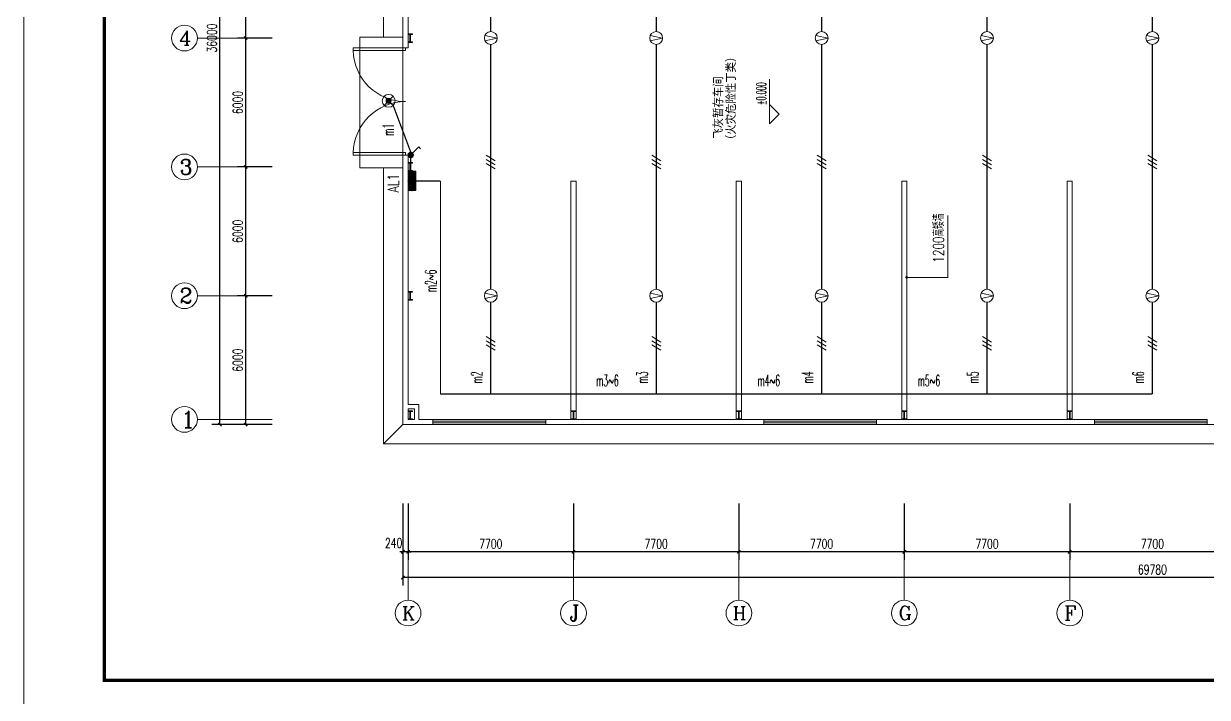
# Model space of a CAD drawing. Header units: inches. Extents: x -3272461 to -2504170, y 403793 to 1071042.
# Drawn here: x -2761444 to -2706341, y 711843 to 743214 of the extents above; entities that cross this region are included whole.
import ezdxf
from ezdxf.enums import TextEntityAlignment as Align

# ---------------------------------------------------------------- set-up
doc = ezdxf.new("R2010")
doc.units = ezdxf.units.IN
doc.header["$LTSCALE"] = 1000
doc.header["$MEASUREMENT"] = 0
doc.header["$PDSIZE"] = -5
doc.layers.get('0').update_dxf_attribs({"lineweight": 18})
for name, color, linetype, lineweight in [('AXIS', 30, 'Continuous', 18), ('DIM-照明', 7, 'Continuous', 18), ('EQUIP-照明', 3, 'Continuous', 18), ('EQUIP-箱柜', 3, 'Continuous', 18), ('jc', 8, 'Continuous', 18), ('PUB_TITLE', 153, 'Continuous', 18), ('TEL_TEXT', 7, 'Continuous', 18), ('WIRE-照明', 1, 'Continuous', 18)]:
    doc.layers.add(name, color=color, linetype=linetype, lineweight=lineweight)
doc.styles.add('_TCH_AXIS', font='complex.shx', dxfattribs={"bigfont": 'gbcbig.shx'})
doc.styles.add('_TCH_DIM', font='simplex.shx', dxfattribs={"width": 0.7, "bigfont": 'gbcbig.shx'})
doc.styles.add('_TCH_DIM_T3', font='simplex.shx', dxfattribs={"width": 0.705882, "bigfont": 'gbcbig.shx'})
doc.styles.add('_TCH_LABEL', font='complex.shx', dxfattribs={"bigfont": 'gbcbig.shx'})
doc.styles.add('_TEL_DIM', font='simplex.shx', dxfattribs={"width": 0.8, "bigfont": 'hztxt.shx'})
doc.styles.add('HT', font='', dxfattribs={"width": 0.9})
doc.styles.get("Standard").update_dxf_attribs({"font": 'gbenor.shx', "bigfont": 'gbcbig.shx'})
doc.styles.get('HT').set_extended_font_data('黑体')
doc.dimstyles.new('_TCH_ARCH&&150', dxfattribs={"dimtxt": 446.25, "dimasz": 150, "dimexe": 375, "dimexo": 450, "dimgap": 150, "dimtad": 1, "dimdec": 0, "dimzin": 0, "dimdsep": 46, "dimtxsty": '_TCH_DIM_T3', "dimblk": 'ARCHTICK', "dimcen": 0.09, "dimdle": 300, "dimclrt": 7, "dimazin": 2, "dimtfac": 1, "dimtdec": 0, "dimtix": 1, "dimtmove": 2, "dimatfit": 3, "dimfxl": 1, "dimtolj": 1, "dimarcsym": 0})

# ---------------------------------------------------------------- blocks, each defined once
blk = doc.blocks.new('_ArchTick_0')
at = {"color": 0, "linetype": 'ByBlock'}
blk.add_lwpolyline([(-0.5, -0.5, 0.4, 0.4, 0), (0.5, 0.5, 0.4, 0.4, 0)], format="xyseb", dxfattribs=at)
blk = doc.blocks.new('*X298')
at = {"layer": 'AXIS', "color": 0, "lineweight": -2}
for p, q in [((-2743788, 720869), (-2743788, 717044)), ((-2674008, 720869), (-2674008, 717044)), ((-2674008, 717419), (-2743788, 717419))]:
    blk.add_line(p, q, dxfattribs=at)
at = {"layer": 'AXIS', "color": 0, "lineweight": -2, "xscale": 150, "yscale": 150, "zscale": 150, "rotation": 180}
blk.add_blockref('_ArchTick_0', (-2743788, 717419), dxfattribs=at)
at = {"layer": 'AXIS', "color": 0, "lineweight": -2, "xscale": 150, "yscale": 150, "zscale": 150}
blk.add_blockref('_ArchTick_0', (-2674008, 717419), dxfattribs=at)
at = {"layer": 'AXIS', "color": 7, "insert": (-2708898, 717792), "char_height": 446.2, "width": 2115, "attachment_point": 5, "style": '_TCH_DIM_T3'}
blk.add_mtext('69780', dxfattribs=at)
blk = doc.blocks.new('_ARCHTICK')
at = {"color": 0, "linetype": 'ByBlock', "const_width": 0.4}
blk.add_lwpolyline([(-0.5, -0.5), (0.5, 0.5)], dxfattribs=at)
blk = doc.blocks.new('*X304')
at = {"layer": 'AXIS', "color": 0, "lineweight": -2}
for p, q in [((-2712748, 720869), (-2712748, 718244)), ((-2705048, 720869), (-2705048, 718244)), ((-2705048, 718619), (-2712748, 718619))]:
    blk.add_line(p, q, dxfattribs=at)
at = {"layer": 'AXIS', "color": 0, "lineweight": -2, "xscale": 150, "yscale": 150, "zscale": 150, "rotation": 180}
blk.add_blockref('_ArchTick_0', (-2712748, 718619), dxfattribs=at)
at = {"layer": 'AXIS', "color": 0, "lineweight": -2, "xscale": 150, "yscale": 150, "zscale": 150}
blk.add_blockref('_ArchTick_0', (-2705048, 718619), dxfattribs=at)
at = {"layer": 'AXIS', "color": 7, "insert": (-2708898, 718992), "char_height": 446.2, "width": 1665, "attachment_point": 5, "style": '_TCH_DIM_T3'}
blk.add_mtext('7700', dxfattribs=at)
blk = doc.blocks.new('*X305')
at = {"layer": 'AXIS', "color": 0, "lineweight": -2}
for p, q in [((-2720448, 720869), (-2720448, 718244)), ((-2712748, 720869), (-2712748, 718244)), ((-2712748, 718619), (-2720448, 718619))]:
    blk.add_line(p, q, dxfattribs=at)
at = {"layer": 'AXIS', "color": 0, "lineweight": -2, "xscale": 150, "yscale": 150, "zscale": 150, "rotation": 180}
blk.add_blockref('_ArchTick_0', (-2720448, 718619), dxfattribs=at)
at = {"layer": 'AXIS', "color": 0, "lineweight": -2, "xscale": 150, "yscale": 150, "zscale": 150}
blk.add_blockref('_ArchTick_0', (-2712748, 718619), dxfattribs=at)
at = {"layer": 'AXIS', "color": 7, "insert": (-2716598, 718992), "char_height": 446.2, "width": 1665, "attachment_point": 5, "style": '_TCH_DIM_T3'}
blk.add_mtext('7700', dxfattribs=at)
blk = doc.blocks.new('*X306')
at = {"layer": 'AXIS', "color": 0, "lineweight": -2}
for p, q in [((-2728148, 720869), (-2728148, 718244)), ((-2720448, 720869), (-2720448, 718244)), ((-2720448, 718619), (-2728148, 718619))]:
    blk.add_line(p, q, dxfattribs=at)
at = {"layer": 'AXIS', "color": 0, "lineweight": -2, "xscale": 150, "yscale": 150, "zscale": 150, "rotation": 180}
blk.add_blockref('_ArchTick_0', (-2728148, 718619), dxfattribs=at)
at = {"layer": 'AXIS', "color": 0, "lineweight": -2, "xscale": 150, "yscale": 150, "zscale": 150}
blk.add_blockref('_ArchTick_0', (-2720448, 718619), dxfattribs=at)
at = {"layer": 'AXIS', "color": 7, "insert": (-2724298, 718992), "char_height": 446.2, "width": 1665, "attachment_point": 5, "style": '_TCH_DIM_T3'}
blk.add_mtext('7700', dxfattribs=at)
blk = doc.blocks.new('*X307')
at = {"layer": 'AXIS', "color": 0, "lineweight": -2}
for p, q in [((-2735848, 720869), (-2735848, 718244)), ((-2728148, 720869), (-2728148, 718244)), ((-2728148, 718619), (-2735848, 718619))]:
    blk.add_line(p, q, dxfattribs=at)
at = {"layer": 'AXIS', "color": 0, "lineweight": -2, "xscale": 150, "yscale": 150, "zscale": 150, "rotation": 180}
blk.add_blockref('_ArchTick_0', (-2735848, 718619), dxfattribs=at)
at = {"layer": 'AXIS', "color": 0, "lineweight": -2, "xscale": 150, "yscale": 150, "zscale": 150}
blk.add_blockref('_ArchTick_0', (-2728148, 718619), dxfattribs=at)
at = {"layer": 'AXIS', "color": 7, "insert": (-2731998, 718992), "char_height": 446.2, "width": 1665, "attachment_point": 5, "style": '_TCH_DIM_T3'}
blk.add_mtext('7700', dxfattribs=at)
blk = doc.blocks.new('*X308')
at = {"layer": 'AXIS', "color": 0, "lineweight": -2}
for p, q in [((-2743548, 720869), (-2743548, 718244)), ((-2735848, 720869), (-2735848, 718244)), ((-2735848, 718619), (-2743548, 718619))]:
    blk.add_line(p, q, dxfattribs=at)
at = {"layer": 'AXIS', "color": 0, "lineweight": -2, "xscale": 150, "yscale": 150, "zscale": 150, "rotation": 180}
blk.add_blockref('_ArchTick_0', (-2743548, 718619), dxfattribs=at)
at = {"layer": 'AXIS', "color": 0, "lineweight": -2, "xscale": 150, "yscale": 150, "zscale": 150}
blk.add_blockref('_ArchTick_0', (-2735848, 718619), dxfattribs=at)
at = {"layer": 'AXIS', "color": 7, "insert": (-2739698, 718992), "char_height": 446.2, "width": 1665, "attachment_point": 5, "style": '_TCH_DIM_T3'}
blk.add_mtext('7700', dxfattribs=at)
blk = doc.blocks.new('*X309')
at = {"layer": 'AXIS', "color": 0, "lineweight": -2}
for p, q in [((-2743788, 720869), (-2743788, 718244)), ((-2743548, 720869), (-2743548, 718244)), ((-2743788, 718619), (-2743938, 718619)), ((-2743548, 718619), (-2743788, 718619)), ((-2743548, 718619), (-2743398, 718619))]:
    blk.add_line(p, q, dxfattribs=at)
at = {"layer": 'AXIS', "color": 0, "lineweight": -2, "xscale": 150, "yscale": 150, "zscale": 150}
blk.add_blockref('_ArchTick_0', (-2743788, 718619), dxfattribs=at)
at = {"layer": 'AXIS', "color": 0, "lineweight": -2, "xscale": 150, "yscale": 150, "zscale": 150, "rotation": 180}
blk.add_blockref('_ArchTick_0', (-2743548, 718619), dxfattribs=at)
at = {"layer": 'AXIS', "color": 7, "insert": (-2744221, 719031), "char_height": 446.2, "width": 1215, "attachment_point": 5, "style": '_TCH_DIM_T3'}
blk.add_mtext('240', dxfattribs=at)
blk = doc.blocks.new('*X310')
at = {"layer": 'AXIS', "color": 0, "lineweight": -2}
for p, q in [((-2749874, 760544), (-2752683, 760544)), ((-2752308, 724544), (-2752308, 760544)), ((-2749874, 724544), (-2752683, 724544))]:
    blk.add_line(p, q, dxfattribs=at)
at = {"layer": 'AXIS', "color": 0, "lineweight": -2, "xscale": 150, "yscale": 150, "zscale": 150}
for p, rotation in [((-2752308, 760544), 90), ((-2752308, 724544), 270)]:
    blk.add_blockref('_ArchTick_0', p, dxfattribs=dict(at, rotation=rotation))
at = {"layer": 'AXIS', "color": 7, "insert": (-2752681, 742544), "char_height": 446.2, "width": 2070, "attachment_point": 5, "rotation": 90, "style": '_TCH_DIM_T3'}
blk.add_mtext('36000', dxfattribs=at)
blk = doc.blocks.new('*X311')
at = {"layer": 'AXIS', "color": 0, "lineweight": -2}
for p, q in [((-2749874, 730544), (-2751483, 730544)), ((-2751108, 724544), (-2751108, 730544)), ((-2749874, 724544), (-2751483, 724544))]:
    blk.add_line(p, q, dxfattribs=at)
at = {"layer": 'AXIS', "color": 0, "lineweight": -2, "xscale": 150, "yscale": 150, "zscale": 150}
for p, rotation in [((-2751108, 730544), 90), ((-2751108, 724544), 270)]:
    blk.add_blockref('_ArchTick_0', p, dxfattribs=dict(at, rotation=rotation))
at = {"layer": 'AXIS', "color": 7, "insert": (-2751481, 727544), "char_height": 446.2, "width": 1665, "attachment_point": 5, "rotation": 90, "style": '_TCH_DIM_T3'}
blk.add_mtext('6000', dxfattribs=at)
blk = doc.blocks.new('*X312')
at = {"layer": 'AXIS', "color": 0, "lineweight": -2}
for p, q in [((-2749874, 736544), (-2751483, 736544)), ((-2751108, 730544), (-2751108, 736544)), ((-2749874, 730544), (-2751483, 730544))]:
    blk.add_line(p, q, dxfattribs=at)
at = {"layer": 'AXIS', "color": 0, "lineweight": -2, "xscale": 150, "yscale": 150, "zscale": 150}
for p, rotation in [((-2751108, 736544), 90), ((-2751108, 730544), 270)]:
    blk.add_blockref('_ArchTick_0', p, dxfattribs=dict(at, rotation=rotation))
at = {"layer": 'AXIS', "color": 7, "insert": (-2751481, 733544), "char_height": 446.2, "width": 1665, "attachment_point": 5, "rotation": 90, "style": '_TCH_DIM_T3'}
blk.add_mtext('6000', dxfattribs=at)
blk = doc.blocks.new('*X313')
at = {"layer": 'AXIS', "color": 0, "lineweight": -2}
for p, q in [((-2749874, 742544), (-2751483, 742544)), ((-2751108, 736544), (-2751108, 742544)), ((-2749874, 736544), (-2751483, 736544))]:
    blk.add_line(p, q, dxfattribs=at)
at = {"layer": 'AXIS', "color": 0, "lineweight": -2, "xscale": 150, "yscale": 150, "zscale": 150}
for p, rotation in [((-2751108, 742544), 90), ((-2751108, 736544), 270)]:
    blk.add_blockref('_ArchTick_0', p, dxfattribs=dict(at, rotation=rotation))
at = {"layer": 'AXIS', "color": 7, "insert": (-2751481, 739544), "char_height": 446.2, "width": 1665, "attachment_point": 5, "rotation": 90, "style": '_TCH_DIM_T3'}
blk.add_mtext('6000', dxfattribs=at)
blk = doc.blocks.new('*X314')
at = {"layer": 'AXIS', "color": 0, "lineweight": -2}
for p, q in [((-2749874, 748544), (-2751483, 748544)), ((-2751108, 742544), (-2751108, 748544)), ((-2749874, 742544), (-2751483, 742544))]:
    blk.add_line(p, q, dxfattribs=at)
at = {"layer": 'AXIS', "color": 0, "lineweight": -2, "xscale": 150, "yscale": 150, "zscale": 150}
for p, rotation in [((-2751108, 748544), 90), ((-2751108, 742544), 270)]:
    blk.add_blockref('_ArchTick_0', p, dxfattribs=dict(at, rotation=rotation))
at = {"layer": 'AXIS', "color": 7, "insert": (-2751481, 745544), "char_height": 446.2, "width": 1665, "attachment_point": 5, "rotation": 90, "style": '_TCH_DIM_T3'}
blk.add_mtext('6000', dxfattribs=at)
blk = doc.blocks.new('*X265')
at = {"color": 0}
for p, q in [((-250, 33), (-83, 200)), ((-250, 68), (-118, 200)), ((-250, 104), (-154, 200)), ((-250, 139), (-189, 200)), ((-250, 174), (-224, 200)), ((-247, 0), (-47, 200)), ((-212, 0), (-12, 200)), ((-177, 0), (23, 200)), ((-141, 0), (59, 200)), ((-106, 0), (94, 200)), ((-71, 0), (129, 200)), ((-35, 0), (165, 200)), ((0, 0), (200, 200)), ((35, 0), (235, 200)), ((71, 0), (250, 179)), ((106, 0), (250, 144)), ((141, 0), (250, 109)), ((177, 0), (250, 73)), ((212, 0), (250, 38)), ((247, 0), (250, 3))]:
    blk.add_line(p, q, dxfattribs=at)
blk = doc.blocks.new('$equip$00001421')
for p, q in [((0.75, 0.6), (-0.75, 0.6)), ((-0.75, 0.6), (-0.75, 0)), ((-0.75, 0), (0.75, 0)), ((0.75, 0), (0.75, 0.6))]:
    blk.add_line(p, q)
blk.add_lwpolyline([(-0.75, 0.3, 0.6, 0.6, 0), (0.75, 0.3, 0.6, 0.6, 0)], format="xyseb")
for p in [(-0.75, 0.3), (0, 0.6), (0, 0), (0.75, 0.3)]:
    blk.add_point(p)
at = {"xscale": 0.00300000000061118, "yscale": 0.00300000000061118, "zscale": 0.00300000000061118}
blk.add_blockref('*X265', (0, 0), dxfattribs=at)
at = {"style": '_TCH_LABEL', "flags": 1}
blk.add_attdef('A', (0, 0), '', height=0.00002, dxfattribs=at)
blk = doc.blocks.new('$equip$00001149')
for points in [[(-0.173, 0.1), (0.173, 0.1), (0.2, 0), (-0.2, 0)], [(-0.173, -0.1), (0.173, -0.1), (0.2, 0), (-0.2, 0)], [(-0.1, 0.173), (0.1, 0.173), (0.173, 0.1), (-0.173, 0.1)], [(0, 0.2), (-0.1, 0.173), (0.1, 0.173)], [(-0.1, -0.173), (0.1, -0.173), (0.173, -0.1), (-0.173, -0.1)], [(0, -0.2), (-0.1, -0.173), (0.1, -0.173)]]:
    blk.add_hatch(color=256).paths.add_polyline_path(points, flags=0)
for p, q in [((-0.354, 0.354), (0.354, -0.354)), ((0.354, 0.354), (-0.354, -0.354))]:
    blk.add_line(p, q)
for radius in [0.5, 0.2]:
    blk.add_circle((0, 0), radius)
at = {"flags": 1}
blk.add_attdef('A', (0, 0), '', height=0.00002, dxfattribs=at)
blk = doc.blocks.new('$equip$00001962')
for points in [[(-0.18, 0.313), (0.18, 0.313), (0.208, 0.208), (-0.208, 0.208)], [(-0.18, 0.104), (0.18, 0.104), (0.208, 0.208), (-0.208, 0.208)], [(-0.104, 0.389), (0.104, 0.389), (0.18, 0.313), (-0.18, 0.313)], [(-0.104, 0.028), (0.104, 0.028), (0.18, 0.104), (-0.18, 0.104)], [(0, 0.417), (-0.104, 0.389), (0.104, 0.389)], [(0, 0), (-0.104, 0.028), (0.104, 0.028)]]:
    blk.add_hatch(color=256).paths.add_polyline_path(points, flags=0)
for p, q in [((0.147, 0.356), (0.625, 0.833)), ((0.625, 0.833), (0.766, 0.692))]:
    blk.add_line(p, q)
blk.add_circle((0, 0.208), 0.208)
for p in [(-0.208, 0.208), (0, 0.417), (0, 0), (0.208, 0.208)]:
    blk.add_point(p)
at = {"layer": 'TEL_TEXT', "style": '_TEL_DIM', "flags": 1}
blk.add_attdef('A', text='', height=0.00002, dxfattribs=at).set_placement((0, 0), align=Align.MIDDLE_CENTER)
blk = doc.blocks.new('$equip$00001177')
for q in [(-0.203, -0.457), (0.203, -0.457)]:
    blk.add_line((0, 0.5), q)
blk.add_circle((0, 0), 0.5)
at = {"style": '_TCH_LABEL', "flags": 1}
blk.add_attdef('A', (0, 0), '', height=0.00002, dxfattribs=at)
blk = doc.blocks.new('$TELECSYS$00000097')
for p, q in [((-0.2, 0.4), (-1, -0.4)), ((0.4, 0.4), (-0.4, -0.4)), ((1, 0.4), (0.2, -0.4))]:
    blk.add_line(p, q)
at = {"width": 0.8}
blk.add_attdef('N', text='', height=1, dxfattribs=at).set_placement((-0.02, 1.06), align=Align.MIDDLE_CENTER)
blk = doc.blocks.new('$TelecSys$00000154')
blk.add_blockref('$TELECSYS$00000097', (0, 0))
at = {"style": '_TEL_DIM', "width": 0.7}
blk.add_attdef('N', text='', height=0.875, dxfattribs=at).set_placement((-0.02, 0.92), align=Align.MIDDLE_CENTER)
blk = doc.blocks.new('$WINLIB2D$00000001')
at = {"color": 0}
for points in [[(-0.5, 0.5), (-0.5, -0.5)], [(-0.5, 0.5), (0.5, 0.5)], [(0.5, -0.5), (0.5, 0.5)], [(0.5, 0.167), (-0.5, 0.167)], [(0.5, -0.167), (-0.5, -0.167)], [(-0.5, -0.5), (0.5, -0.5)]]:
    blk.add_lwpolyline(points, dxfattribs=at)
blk = doc.blocks.new('$DorLib2D$00000002')
for p, q in [((-0.5, 0), (-0.5, 0.4875)), ((-0.475, 0.4875), (-0.5, 0.4875)), ((-0.475, 0), (-0.475, 0.4875)), ((0.475, 0), (0.475, 0.4875)), ((0.475, 0.4875), (0.5, 0.4875)), ((0.5, 0), (0.5, 0.4875)), ((-0.5, 0), (-0.475, 0)), ((0.5, 0), (0.475, 0))]:
    blk.add_line(p, q)
at = {"lineweight": 13}
for centre, start, end in [((-0.4875, 0), 0, 88.53072), ((0.4875, 0), 91.46928, 180)]:
    blk.add_arc(centre, 0.4875, start, end, dxfattribs=at)

msp = doc.modelspace()

# ---------------------------------------------------------------- linework, layer by layer
at = {"layer": 'AXIS'}
for p, q in [((-2749873.8, 742543.8), (-2753358.2, 742543.8)), ((-2749873.8, 736543.8), (-2753358.2, 736543.8)), ((-2749873.8, 730543.8), (-2753358.2, 730543.8)), ((-2749873.8, 724783.8), (-2753358.2, 724783.8)), ((-2743547.8, 720868.9), (-2743547.8, 716368.9)), ((-2735847.8, 720868.9), (-2735847.8, 716368.9)), ((-2728147.8, 720868.9), (-2728147.8, 716368.9)), ((-2720447.8, 720868.9), (-2720447.8, 716368.9)), ((-2712747.8, 720868.9), (-2712747.8, 716368.9))]:
    msp.add_line(p, q, dxfattribs=at)
for centre in [(-2753958.2, 742543.8), (-2753958.2, 736543.8), (-2753958.2, 730543.8), (-2753958.2, 724783.8), (-2743547.8, 715768.9), (-2735847.8, 715768.9), (-2728147.8, 715768.9), (-2720447.8, 715768.9), (-2712747.8, 715768.9)]:
    msp.add_circle(centre, 600, dxfattribs=at)
at = {"layer": 'jc'}
for p, q in [((-2743787.8, 759705), (-2743787.8, 742083.8)), ((-2743547.8, 742083.8), (-2743547.8, 759605)), ((-2743787.8, 736504.4), (-2743787.8, 742584.4)), ((-2743347.8, 742744.4), (-2743547.8, 742744.4)), ((-2743547.8, 742744.4), (-2743547.8, 742714.4)), ((-2743547.8, 742714.4), (-2743462.8, 742714.4)), ((-2743462.8, 742374.4), (-2743547.8, 742374.4)), ((-2743547.8, 742374.4), (-2743547.8, 742344.4)), ((-2743547.8, 742344.4), (-2743347.8, 742344.4)), ((-2743462.8, 742714.4), (-2743462.8, 742374.4)), ((-2743432.8, 742374.4), (-2743432.8, 742714.4)), ((-2743432.8, 742714.4), (-2743347.8, 742714.4)), ((-2743347.8, 742374.4), (-2743432.8, 742374.4)), ((-2743347.8, 742714.4), (-2743347.8, 742744.4)), ((-2743347.8, 742344.4), (-2743347.8, 742374.4)), ((-2743787.8, 742083.8), (-2743547.8, 742083.8)), ((-2743787.8, 737083.8), (-2743787.8, 742083.8)), ((-2726723.4, 738547.3), (-2726723.4, 740627.4)), ((-2726273.4, 738997.3), (-2726723.4, 739447.3)), ((-2726273.4, 738997.3), (-2726723.4, 738547.3)), ((-2743547.8, 737083.8), (-2743787.8, 737083.8)), ((-2743787.8, 737083.8), (-2743787.8, 725383.8)), ((-2743547.8, 725483.8), (-2743547.8, 737083.8)), ((-2743347.8, 736743.8), (-2743547.8, 736743.8)), ((-2743547.8, 736743.8), (-2743547.8, 736713.8)), ((-2743347.8, 736713.8), (-2743347.8, 736743.8)), ((-2743547.8, 736713.8), (-2743462.8, 736713.8)), ((-2743462.8, 736373.8), (-2743547.8, 736373.8)), ((-2743547.8, 736373.8), (-2743547.8, 736343.8)), ((-2743547.8, 736343.8), (-2743347.8, 736343.8)), ((-2743462.8, 736713.8), (-2743462.8, 736373.8)), ((-2743432.8, 736373.8), (-2743432.8, 736713.8)), ((-2743432.8, 736713.8), (-2743347.8, 736713.8)), ((-2743347.8, 736373.8), (-2743432.8, 736373.8)), ((-2743347.8, 736343.8), (-2743347.8, 736373.8)), ((-2735967.8, 724784.4), (-2735967.8, 735883.8)), ((-2735967.8, 735883.8), (-2735727.8, 735883.8)), ((-2735727.8, 724784.4), (-2735727.8, 735883.8)), ((-2728267.8, 724784.4), (-2728267.8, 735884.4)), ((-2728267.8, 735884.4), (-2728027.8, 735884.4)), ((-2728027.8, 724784.4), (-2728027.8, 735884.4)), ((-2720567.8, 724784.4), (-2720567.8, 735884.4)), ((-2720567.8, 735884.4), (-2720327.8, 735884.4)), ((-2720327.8, 724784.4), (-2720327.8, 735884.4)), ((-2712867.8, 724784.4), (-2712867.8, 735884.4)), ((-2712867.8, 735884.4), (-2712627.8, 735884.4)), ((-2712627.8, 724784.4), (-2712627.8, 735884.4)), ((-2718425.6, 731399.8), (-2718425.6, 734281.5)), ((-2720341.8, 731399.8), (-2718425.6, 731399.8)), ((-2743347.8, 730743.8), (-2743547.8, 730743.8)), ((-2743547.8, 730743.8), (-2743547.8, 730713.8)), ((-2743547.8, 730713.8), (-2743462.8, 730713.8)), ((-2743462.8, 730713.8), (-2743462.8, 730373.8)), ((-2743432.8, 730373.8), (-2743432.8, 730713.8)), ((-2743432.8, 730713.8), (-2743347.8, 730713.8)), ((-2743347.8, 730713.8), (-2743347.8, 730743.8)), ((-2743462.8, 730373.8), (-2743547.8, 730373.8)), ((-2743547.8, 730373.8), (-2743547.8, 730343.8)), ((-2743547.8, 730343.8), (-2743347.8, 730343.8)), ((-2743347.8, 730373.8), (-2743432.8, 730373.8)), ((-2743347.8, 730343.8), (-2743347.8, 730373.8)), ((-2743787.8, 725383.8), (-2743787.8, 724544.4)), ((-2743047.8, 725483.8), (-2743547.8, 725483.8)), ((-2743247.8, 725283.8), (-2743547.8, 725283.8)), ((-2743547.8, 725283.8), (-2743547.8, 724784.4)), ((-2743547.8, 725184.4), (-2743547.8, 725154.4)), ((-2743347.8, 725184.4), (-2743547.8, 725184.4)), ((-2743347.8, 725154.4), (-2743347.8, 725184.4)), ((-2743247.8, 724784.4), (-2743247.8, 725283.8)), ((-2743047.8, 724784.4), (-2743047.8, 725483.8)), ((-2735747.8, 725184.4), (-2735947.8, 725184.4)), ((-2735947.8, 725184.4), (-2735947.8, 725154.4)), ((-2735747.8, 725154.4), (-2735747.8, 725184.4)), ((-2728047.8, 725185), (-2728247.8, 725185)), ((-2728247.8, 725185), (-2728247.8, 725155)), ((-2728047.8, 725155), (-2728047.8, 725185)), ((-2720347.8, 725185), (-2720547.8, 725185)), ((-2720547.8, 725185), (-2720547.8, 725155)), ((-2720347.8, 725155), (-2720347.8, 725185)), ((-2712647.8, 725185), (-2712847.8, 725185)), ((-2712847.8, 725185), (-2712847.8, 725155)), ((-2712647.8, 725155), (-2712647.8, 725185)), ((-2743547.8, 725154.4), (-2743462.8, 725154.4)), ((-2743462.8, 724814.4), (-2743547.8, 724814.4)), ((-2743547.8, 724814.4), (-2743547.8, 724784.4)), ((-2743547.8, 724784.4), (-2743347.8, 724784.4)), ((-2743547.8, 724784.4), (-2743247.8, 724784.4)), ((-2743462.8, 725154.4), (-2743462.8, 724814.4)), ((-2743432.8, 724814.4), (-2743432.8, 725154.4)), ((-2743432.8, 725154.4), (-2743347.8, 725154.4)), ((-2743347.8, 724814.4), (-2743432.8, 724814.4)), ((-2743347.8, 724784.4), (-2743347.8, 724814.4)), ((-2742391.1, 724784.4), (-2743047.8, 724784.4)), ((-2742391.1, 724544.4), (-2742391.1, 724784.4)), ((-2735967.8, 724784.4), (-2737141.1, 724784.4)), ((-2737141.1, 724784.4), (-2737141.1, 724544.4)), ((-2735947.8, 725154.4), (-2735862.8, 725154.4)), ((-2735862.8, 724814.4), (-2735947.8, 724814.4)), ((-2735947.8, 724814.4), (-2735947.8, 724784.4)), ((-2735947.8, 724784.4), (-2735747.8, 724784.4)), ((-2735862.8, 725154.4), (-2735862.8, 724814.4)), ((-2735832.8, 724814.4), (-2735832.8, 725154.4)), ((-2735832.8, 725154.4), (-2735747.8, 725154.4)), ((-2735747.8, 724814.4), (-2735832.8, 724814.4)), ((-2735747.8, 724784.4), (-2735747.8, 724814.4)), ((-2735727.8, 724784.4), (-2728267.8, 724784.4)), ((-2728247.8, 725155), (-2728162.8, 725155)), ((-2728162.8, 724815), (-2728247.8, 724815)), ((-2728247.8, 724815), (-2728247.8, 724785)), ((-2728247.8, 724785), (-2728047.8, 724785)), ((-2728162.8, 725155), (-2728162.8, 724815)), ((-2728132.8, 724815), (-2728132.8, 725155)), ((-2728132.8, 725155), (-2728047.8, 725155)), ((-2728047.8, 724815), (-2728132.8, 724815)), ((-2728047.8, 724785), (-2728047.8, 724815)), ((-2726991.1, 724784.4), (-2728027.8, 724784.4)), ((-2726991.1, 724544.4), (-2726991.1, 724784.4)), ((-2720567.8, 724784.4), (-2721741.1, 724784.4)), ((-2721741.1, 724784.4), (-2721741.1, 724544.4)), ((-2720547.8, 725155), (-2720462.8, 725155)), ((-2720462.8, 724815), (-2720547.8, 724815)), ((-2720547.8, 724815), (-2720547.8, 724785)), ((-2720547.8, 724785), (-2720347.8, 724785)), ((-2720462.8, 725155), (-2720462.8, 724815)), ((-2720432.8, 724815), (-2720432.8, 725155)), ((-2720432.8, 725155), (-2720347.8, 725155)), ((-2720347.8, 724815), (-2720432.8, 724815)), ((-2720347.8, 724785), (-2720347.8, 724815)), ((-2720327.8, 724784.4), (-2712867.8, 724784.4)), ((-2712847.8, 725155), (-2712762.8, 725155)), ((-2712762.8, 724815), (-2712847.8, 724815)), ((-2712847.8, 724815), (-2712847.8, 724785)), ((-2712847.8, 724785), (-2712647.8, 724785)), ((-2712762.8, 725155), (-2712762.8, 724815)), ((-2712732.8, 724815), (-2712732.8, 725155)), ((-2712732.8, 725155), (-2712647.8, 725155)), ((-2712647.8, 724815), (-2712732.8, 724815)), ((-2712647.8, 724785), (-2712647.8, 724815)), ((-2711591.1, 724784.4), (-2712627.8, 724784.4)), ((-2711591.1, 724544.4), (-2711591.1, 724784.4)), ((-2743787.8, 724544.4), (-2744687.8, 723644.4)), ((-2743787.8, 724544.4), (-2743147.8, 724544.4)), ((-2743147.8, 724544.4), (-2742391.1, 724544.4)), ((-2737141.1, 724544.4), (-2735847.8, 724544.4)), ((-2735847.8, 724544.4), (-2728147.8, 724544.4)), ((-2728147.8, 724544.4), (-2726991.1, 724544.4)), ((-2721741.1, 724544.4), (-2720447.8, 724544.4)), ((-2720447.8, 724544.4), (-2712747.8, 724544.4)), ((-2712747.8, 724544.4), (-2711591.1, 724544.4))]:
    msp.add_line(p, q, dxfattribs=at)
for points in [[(-2673107.8, 742583.8), (-2673107.8, 761444.4), (-2744687.8, 761444.4), (-2744687.8, 742583.8)], [(-2744687.8, 736503.8), (-2744687.8, 723644.4), (-2673107.8, 723644.4), (-2673107.8, 736503.8)]]:
    msp.add_lwpolyline(points, dxfattribs=at)
for points in [[(-2743787.8, 724544.4), (-2743787.8, 760544.4), (-2674007.8, 760544.4), (-2674007.8, 724544.4)], [(-2745787.8, 736503.8), (-2745787.8, 742583.8), (-2743787.8, 742583.8), (-2743787.8, 736503.8)]]:
    msp.add_lwpolyline(points, close=True, dxfattribs=at)
msp.add_lwpolyline([(-2720371.8, 731399.8, 60, 60, 1), (-2720311.8, 731399.8, 60, 60, 1)], format="xyseb", close=True, dxfattribs=at)
at = {"layer": 'PUB_TITLE'}
msp.add_lwpolyline([(-2649994.3, 711130.6), (-2649994.3, 774130.6), (-2761444.3, 774130.6), (-2761444.3, 711130.6)], close=True, dxfattribs=at)
msp.add_lwpolyline([(-2651494.3, 712630.6, 150, 150, 0), (-2651494.3, 772630.6, 150, 150, 0), (-2757694.3, 772630.6, 150, 150, 0), (-2757694.3, 712630.6, 150, 150, 0)], format="xyseb", close=True, dxfattribs=at)
at = {"layer": 'WIRE-照明', "linetype": 'Continuous'}
for points in [[(-2739697.8, 754243.8, 60, 60, 0), (-2739697.8, 742843.8, 60, 60, 0)], [(-2731997.8, 754243.8, 60, 60, 0), (-2731997.8, 742843.8, 60, 60, 0)], [(-2724297.8, 754243.8, 60, 60, 0), (-2724297.8, 742843.8, 60, 60, 0)], [(-2716597.8, 754243.8, 60, 60, 0), (-2716597.8, 742843.8, 60, 60, 0)], [(-2708897.8, 754243.8, 60, 60, 0), (-2708897.8, 742843.8, 60, 60, 0)], [(-2739697.8, 742243.8, 60, 60, 0), (-2739697.8, 730843.8, 60, 60, 0)], [(-2731997.8, 742243.8, 60, 60, 0), (-2731997.8, 730843.8, 60, 60, 0)], [(-2724297.8, 742243.8, 60, 60, 0), (-2724297.8, 730843.8, 60, 60, 0)], [(-2716597.8, 742243.8, 60, 60, 0), (-2716597.8, 730843.8, 60, 60, 0)], [(-2708897.8, 742243.8, 60, 60, 0), (-2708897.8, 730843.8, 60, 60, 0)], [(-2743422.8, 737227.5, 60, 60, 0), (-2744242.9, 739405.9, 60, 60, 0)], [(-2743422.8, 736341.5, 60, 60, 0), (-2743422.8, 737102.5, 60, 60, 0)], [(-2742040.6, 735893.8, 60, 60, 0), (-2743187.8, 735893.8, 60, 60, 0)], [(-2742040.6, 725974.2, 60, 60, 0), (-2742040.6, 735893.8, 60, 60, 0)], [(-2739697.8, 730243.8, 60, 60, 0), (-2739697.8, 725974.2, 60, 60, 0)], [(-2731997.8, 730243.8, 60, 60, 0), (-2731997.8, 725974.2, 60, 60, 0)], [(-2724297.8, 730243.8, 60, 60, 0), (-2724297.8, 725974.2, 60, 60, 0)], [(-2716597.8, 730243.8, 60, 60, 0), (-2716597.8, 725974.2, 60, 60, 0)], [(-2708897.8, 730243.8, 60, 60, 0), (-2708897.8, 725974.2, 60, 60, 0)], [(-2708897.8, 725974.2, 60, 60, 0), (-2742040.6, 725974.2, 60, 60, 0)]]:
    msp.add_lwpolyline(points, format="xyseb", dxfattribs=at)

# ---------------------------------------------------------------- block references
at = {"layer": 'DIM-照明', "xscale": 315, "yscale": 525, "zscale": 315, "rotation": 270}
for p in [(-2739697.8, 736768.7), (-2731997.8, 736768.7), (-2724297.8, 736768.7), (-2716597.8, 736768.7), (-2708897.8, 736768.7), (-2739697.8, 728325.6), (-2731997.8, 728325.6), (-2724297.8, 728325.6), (-2716597.8, 728325.6), (-2708897.8, 728325.6)]:
    msp.add_blockref('$TelecSys$00000154', p, dxfattribs=at)
at = {"layer": 'EQUIP-照明', "xscale": -599.9999999999998, "yscale": 599.9999999999998, "zscale": 599.9999999999995, "rotation": 270}
for p in [(-2739697.8, 742543.8), (-2731997.8, 742543.8), (-2724297.8, 742543.8), (-2716597.8, 742543.8), (-2708897.8, 742543.8), (-2739697.8, 730543.8), (-2731997.8, 730543.8), (-2724297.8, 730543.8), (-2716597.8, 730543.8), (-2708897.8, 730543.8)]:
    msp.add_blockref('$equip$00001177', p, dxfattribs=at)
at = {"layer": 'EQUIP-照明', "xscale": 599.9999999999998, "yscale": 599.9999999999998, "zscale": 599.9999999999998}
for name, p in [('$equip$00001149', (-2744455.1, 739618.1)), ('$equip$00001962', (-2743422.8, 736977.5))]:
    msp.add_blockref(name, p, dxfattribs=at)
at = {"layer": 'EQUIP-箱柜', "xscale": 599.9999999999998, "yscale": 599.9999999999998, "zscale": 599.9999999999998, "rotation": 270}
msp.add_blockref('$equip$00001421', (-2743547.8, 735893.8), dxfattribs=at)
at = {"layer": 'jc', "xscale": -5000, "yscale": 5000, "zscale": 240, "rotation": 90}
msp.add_blockref('$DorLib2D$00000002', (-2743667.8, 739583.8), dxfattribs=at)
at = {"layer": 'jc', "xscale": 5250, "yscale": -240, "zscale": 240}
for p in [(-2739766.1, 724664.4), (-2724366.1, 724664.4), (-2708966.1, 724664.4)]:
    msp.add_blockref('$WINLIB2D$00000001', p, dxfattribs=at)

# ---------------------------------------------------------------- texts
at = {"layer": 'AXIS', "color": 7, "style": '_TCH_AXIS'}
for s, height, p in [('4', 668.2, (-2754212.7, 742209.7)), ('3', 698.9, (-2754191.1, 736194.3)), ('2', 698.9, (-2754191.1, 730194.3)), ('1', 772.1, (-2754123.6, 724397.7)), ('K', 622.9, (-2743829.6, 715457.4)), ('J', 744.1, (-2736042.7, 715396.8)), ('H', 608.3, (-2728437.4, 715464.7)), ('G', 637.8, (-2720721.1, 715450)), ('F', 668.2, (-2713002.3, 715434.8))]:
    msp.add_text(s, height=height, dxfattribs=at).set_placement(p)
at = {"layer": 'jc'}
for s, height, style, width, p in [('（火灾危险性丁类）', 394.3, 'HT', 0.9, (-2728328.7, 737557.9)), ('飞灰暂存车间', 394.3, 'HT', 0.9, (-2728917.8, 737857.6)), ('%%P0.000', 446.25, '_TCH_DIM', 0.494118, (-2726880.9, 739427.4)), ('1200高矮墙', 506.38, '_TCH_DIM', 0.7, (-2718603.6, 732086.6))]:
    msp.add_text(s, height=height, rotation=90, dxfattribs=dict(at, style=style, width=width)).set_placement(p)
at = {"layer": 'TEL_TEXT'}
for s, style, width, p in [('m1', '_TEL_DIM', 0.494118, (-2744214.3, 737999.5)), ('AL1', '_TCH_DIM', 0.705882, (-2743972.9, 735354.3)), ('m2~6', '_TEL_DIM', 0.494118, (-2742232.5, 730713.1)), ('m2', '_TEL_DIM', 0.494118, (-2740092.3, 726463.3)), ('m3', '_TEL_DIM', 0.494118, (-2732392.3, 726463.3)), ('m4', '_TEL_DIM', 0.494118, (-2724692.3, 726463.3)), ('m5', '_TEL_DIM', 0.494118, (-2716992.3, 726463.3)), ('m6', '_TEL_DIM', 0.494118, (-2709292.3, 726463.3))]:
    msp.add_text(s, height=525, rotation=90, dxfattribs=dict(at, style=style, width=width)).set_placement(p)
at = {"layer": 'TEL_TEXT', "style": '_TEL_DIM', "width": 0.494118}
for s, p in [('m3~6', (-2734790.7, 726329.3)), ('m4~6', (-2727275.5, 726329.3)), ('m5~6', (-2719823.7, 726329.3))]:
    msp.add_text(s, height=525, dxfattribs=at).set_placement(p)

# ---------------------------------------------------------------- dimensions: what is measured, and where the dimension line sits
at = {"layer": 'AXIS'}
for base, p1, p2, angle, override, picture, middle in [((-2752308.2, 760543.8), (-2748973.8, 724543.8), (-2748973.8, 760543.8), 90, {"dimexo": 900, "dimsah": 1, "dimtzin": 0}, '*X310', (-2752681.3, 742543.8)), ((-2751108.2, 748543.8), (-2748973.8, 742543.8), (-2748973.8, 748543.8), 90, {"dimexo": 900, "dimsah": 1, "dimtzin": 0}, '*X314', (-2751481.3, 745543.8)), ((-2751108.2, 742543.8), (-2748973.8, 736543.8), (-2748973.8, 742543.8), 90, {"dimexo": 900, "dimsah": 1, "dimtzin": 0}, '*X313', (-2751481.3, 739543.8)), ((-2751108.2, 736543.8), (-2748973.8, 730543.8), (-2748973.8, 736543.8), 90, {"dimexo": 900, "dimsah": 1, "dimtzin": 0}, '*X312', (-2751481.3, 733543.8)), ((-2751108.2, 730543.8), (-2748973.8, 724543.8), (-2748973.8, 730543.8), 90, {"dimexo": 900, "dimsah": 1, "dimtzin": 0}, '*X311', (-2751481.3, 727543.8)), ((-2743787.8, 717418.9), (-2674007.8, 722368.9), (-2743787.8, 722368.9), 180, {"dimexo": 1500, "dimsah": 1, "dimtzin": 0}, '*X298', (-2708897.8, 717792)), ((-2743547.8, 718618.9), (-2735847.8, 722368.9), (-2743547.8, 722368.9), 180, {"dimexo": 1500, "dimsah": 1, "dimtzin": 0}, '*X308', (-2739697.8, 718992)), ((-2735847.8, 718618.9), (-2728147.8, 722368.9), (-2735847.8, 722368.9), 180, {"dimexo": 1500, "dimsah": 1, "dimtzin": 0}, '*X307', (-2731997.8, 718992)), ((-2728147.8, 718618.9), (-2720447.8, 722368.9), (-2728147.8, 722368.9), 180, {"dimexo": 1500, "dimsah": 1, "dimtzin": 0}, '*X306', (-2724297.8, 718992)), ((-2720447.8, 718618.9), (-2712747.8, 722368.9), (-2720447.8, 722368.9), 180, {"dimexo": 1500, "dimsah": 1, "dimtzin": 0}, '*X305', (-2716597.8, 718992)), ((-2712747.8, 718618.9), (-2705047.8, 722368.9), (-2712747.8, 722368.9), 180, {"dimexo": 1500, "dimsah": 1, "dimtzin": 0}, '*X304', (-2708897.8, 718992))]:
    dim = msp.add_linear_dim(base=base, p1=p1, p2=p2, angle=angle, dimstyle='_TCH_ARCH&&150', override=override, dxfattribs=at)
    dim.commit()
    dim.dimension.update_dxf_attribs({"geometry": picture, "text_midpoint": middle})
dim = msp.add_linear_dim(base=(-2743787.8, 718618.9), p1=(-2743547.8, 722368.9), p2=(-2743787.8, 722368.9), angle=180, dimstyle='_TCH_ARCH&&150', override={"dimexo": 1500, "dimsah": 1, "dimtzin": 0}, dxfattribs=at)
dim.commit()
dim.dimension.update_dxf_attribs({"geometry": '*X309', "text_midpoint": (-2744221.3, 719031.4), "dimtype": 160})

doc.saveas('drawing.dxf')
